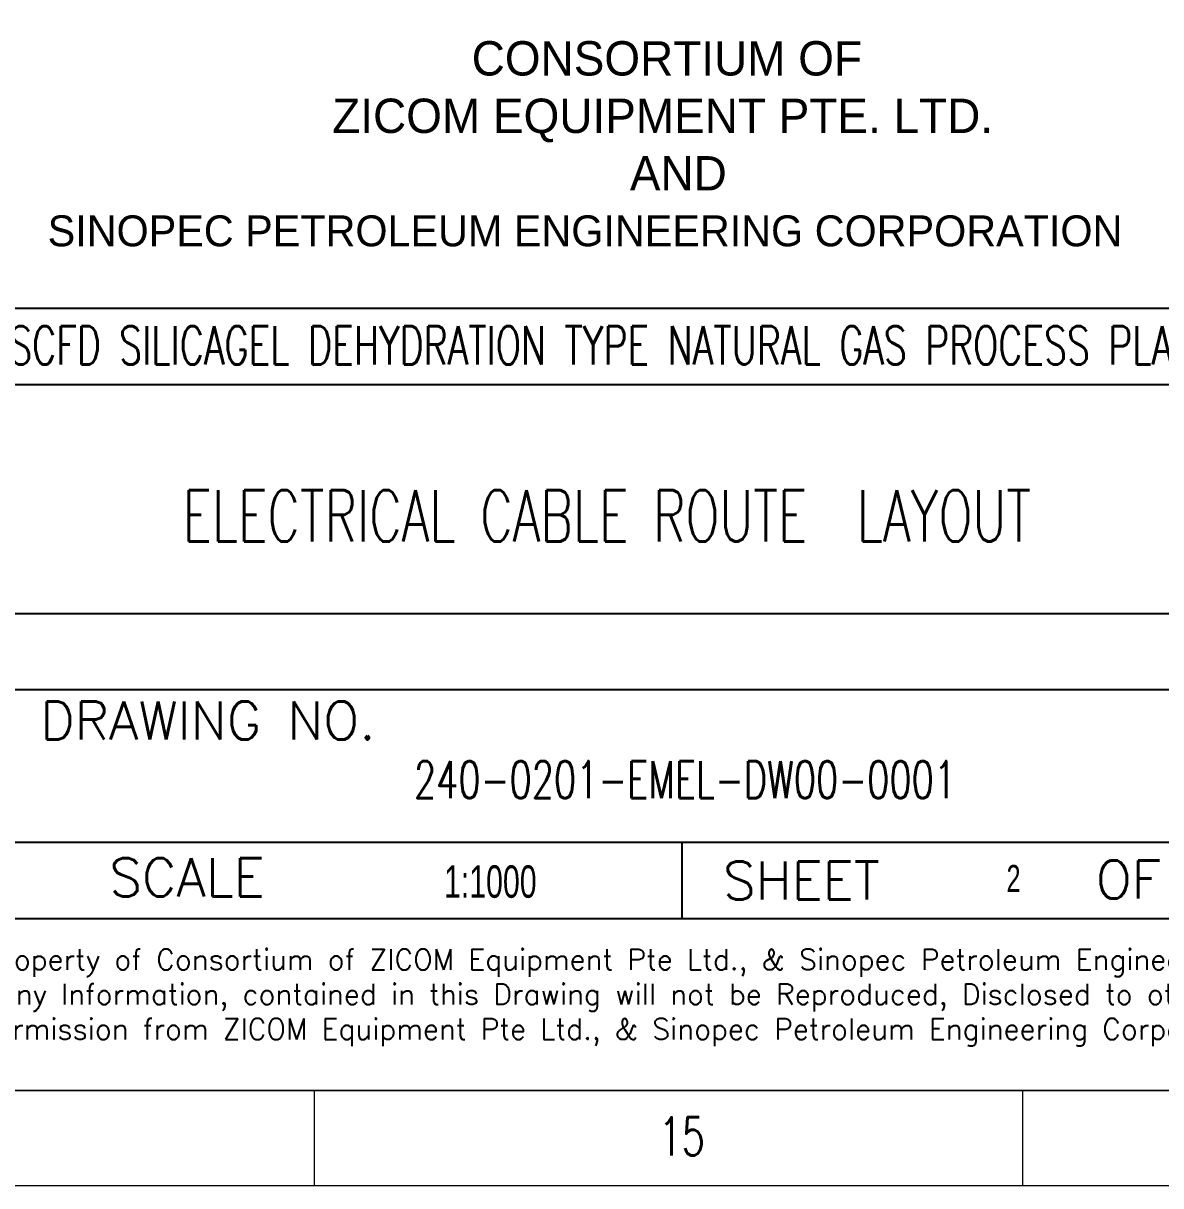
# Model space of a CAD drawing. Header units: inches. Extents: x -1128 to 651, y 96 to 845.
# Drawn here: x -518.45 to -489.25, y 638.86 to 668.7 of the extents above; entities that cross this region are included whole.
import ezdxf

# ---------------------------------------------------------------- set-up
doc = ezdxf.new("R2010")
doc.units = ezdxf.units.IN
doc.header["$MEASUREMENT"] = 0
doc.layers.add('Cables', color=7, linetype='Continuous', lineweight=0)
doc.layers.add('TEG BORDER', color=7, linetype='Continuous')
doc.styles.add('HZTXT', font='txt_qlt.shx', dxfattribs={"width": 0.7, "bigfont": 'hztxt.shx'})
doc.styles.add('TEG BORDER', font='txt_qlt.shx', dxfattribs={"width": 0.7, "bigfont": 'hztxt.shx'})

# ---------------------------------------------------------------- blocks, each defined once
blk = doc.blocks.new('TEG BORDER A2')
for p, q in [((489, 5), (589, 5)), ((519.75, 0), (519.75, 5)), ((556.875, 0), (556.875, 5))]:
    blk.add_line(p, q)
at = {"color": 5, "lineweight": 15}
blk.add_lwpolyline([(0, 420), (594, 420), (594, 0), (0, 0)], close=True, dxfattribs=at)
blk.add_lwpolyline([(5, 415), (589, 415), (589, 5), (5, 5)], close=True)
at = {"layer": 'TEG BORDER'}
for p, q in [((489, 46), (589, 46)), ((489, 42), (589, 42)), ((489, 30), (589, 30)), ((489, 26), (589, 26)), ((504, 18), (574, 18)), ((539, 18), (539, 14)), ((489, 14), (589, 14)), ((489, 14), (589, 14))]:
    blk.add_line(p, q, dxfattribs=at)
at = {"color": 7, "linetype": 'Continuous', "lineweight": -3}
for s, height, p in [('CONSORTIUM OF', 1.8, (527.98, 58.188)), ('ZICOM EQUIPMENT PTE. LTD.', 1.8, (520.671, 55.176)), ('AND', 1.8, (536.271, 52.163)), ('SINOPEC PETROLEUM ENGINEERING CORPORATION', 1.62, (505.755, 49.237))]:
    blk.add_text(s, height=height, dxfattribs=at).set_placement(p)
at = {"linetype": 'Continuous', "lineweight": -3, "style": 'HZTXT', "width": 0.7}
blk.add_text('60 MMSCFD SILICAGEL DEHYDRATION TYPE NATURAL GAS PROCESS PLANT', height=2, dxfattribs=at).set_placement((497.505, 43.049))
at = {"insert": (537.797, 1.593), "char_height": 2, "width": 2, "attachment_point": 7, "style": 'TEG BORDER'}
blk.add_mtext('\\pi2.2204e-016;15', dxfattribs=at)
at = {"layer": 'TEG BORDER', "style": 'TEG BORDER'}
for s, p in [(' DRAWING NO.', (504, 23.382)), ('SCALE', (508.99, 15.164)), ('SHEET', (541.151, 15)), ('OF', (560.691, 15.055))]:
    blk.add_text(s, height=2, dxfattribs=at).set_placement(p)
at = {"layer": 'TEG BORDER', "color": 7, "style": 'TEG BORDER'}
for s, p in [('This Drawing is Property of Consortium of ZICOM Equipment Pte Ltd., & Sinopec Petroleum Engineering', (490.561, 11.315)), ('Corporation and any Information, contained in this Drawing will not be Reproduced, Disclosed to others without', (490.612, 9.492)), ('Explicit Written Permission from ZICOM Equipment Pte Ltd., & Sinopec Petroleum Engineering Corporation.', (490.561, 7.67))]:
    blk.add_text(s, height=1.0875, dxfattribs=at).set_placement(p)

msp = doc.modelspace()

# ---------------------------------------------------------------- block references
at = {"layer": 'Cables', "color": 0, "xscale": 0.4897326461023622, "yscale": 0.4897326461023622, "zscale": 0.4897326461023622}
msp.add_blockref('TEG BORDER A2', (-765.506, 638.86), dxfattribs=at)

# ---------------------------------------------------------------- texts
at = {"lineweight": 5, "style": 'HZTXT', "width": 0.7}
for s, height, p in [('ELECTRICAL CABLE ROUTE  LAYOUT', 1.32, (-514.358, 655.393)), ('240-0201-EMEL-DW00-0001', 0.9504, (-508.419, 648.809))]:
    msp.add_text(s, height=height, dxfattribs=at).set_placement(p)
at = {"lineweight": 5, "width": 0.7}
for s, height, p in [('1:1000', 0.8311, (-507.649, 646.252)), ('2', 0.693, (-493.209, 646.401))]:
    msp.add_text(s, height=height, dxfattribs=at).set_placement(p)

doc.saveas('drawing.dxf')
